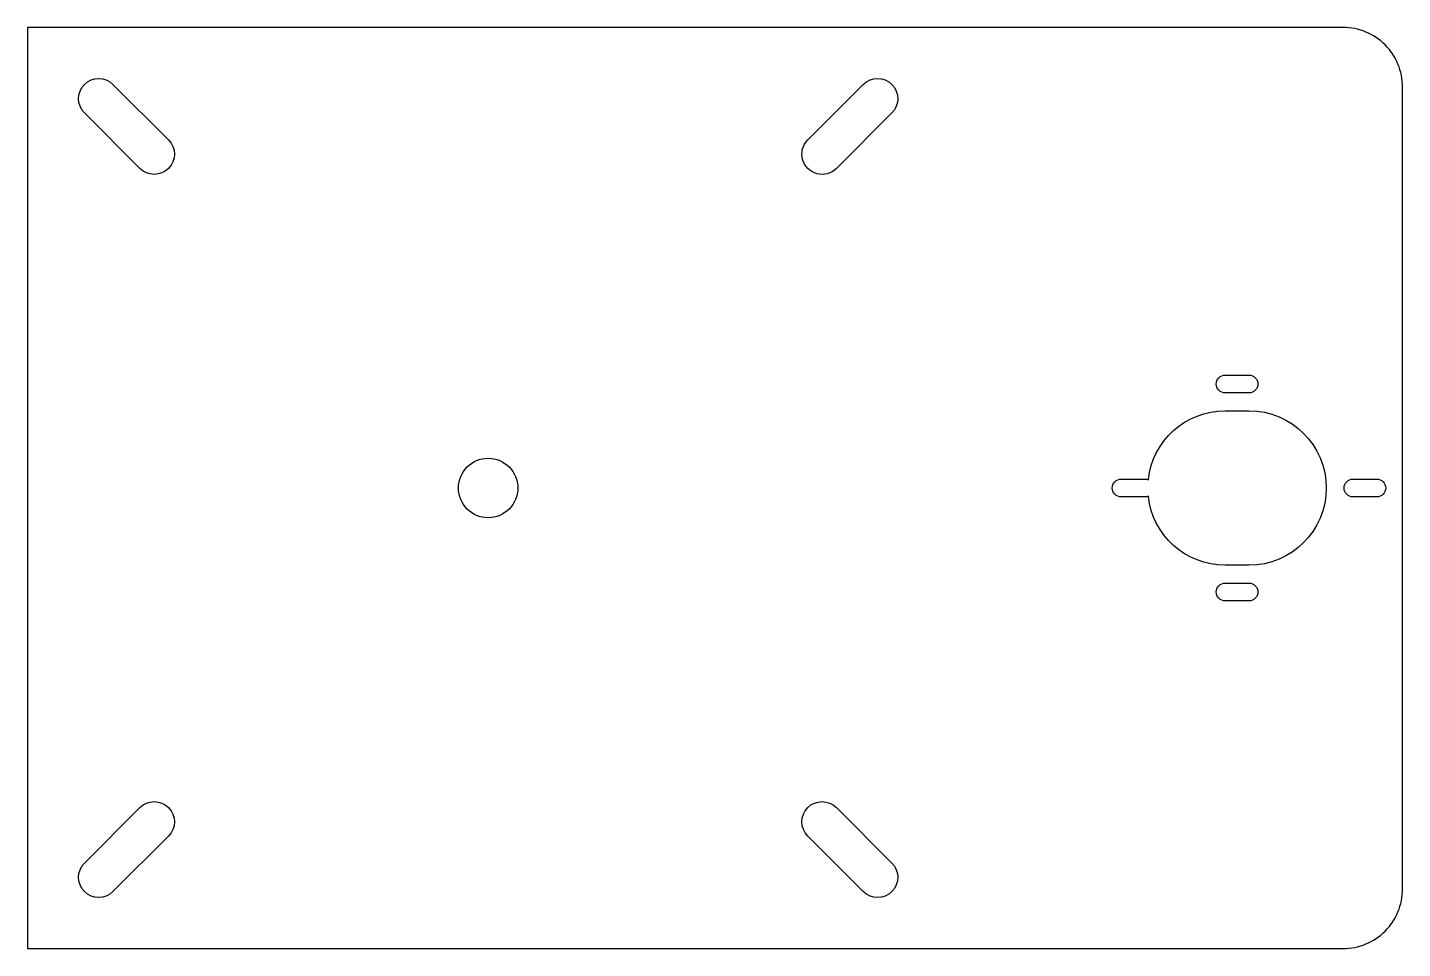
# Model space of a CAD drawing. Header units: millimetres. Extents: x 0 to 231, y -155 to 0.
import ezdxf

# ---------------------------------------------------------------- set-up
doc = ezdxf.new("R2010")
doc.units = ezdxf.units.MM

msp = doc.modelspace()

# ---------------------------------------------------------------- linework, layer by layer
for points in [[(231.33, -10, 0.414214), (221.33, 0), (0, 0), (0, -155), (221.33, -155, 0.414214), (231.33, -145)], [(23.72, -18.91, -1), (18.91, -23.72), (9.58, -14.38, -1), (14.38, -9.58)], [(140.62, -9.58, -1), (145.42, -14.38), (136.09, -23.72, -1), (131.28, -18.91)], [(205.5, -58.5, -1), (205.5, -61.5), (201.5, -61.5, -1), (201.5, -58.5)], [(201.5, -64.5), (205.5, -64.5, -1), (205.5, -90.5), (201.5, -90.5, -0.383267), (188.57, -78.89, -0.0985), (188, -79), (184, -79, -1), (184, -76), (188, -76, -0.0985), (188.57, -76.11, -0.383267)], [(223, -76), (227, -76, -1), (227, -79), (223, -79, -1)], [(205.5, -93.5, -1), (205.5, -96.5), (201.5, -96.5, -1), (201.5, -93.5)], [(23.72, -136.09), (14.38, -145.42, -1), (9.58, -140.62), (18.91, -131.28, -1)], [(131.28, -136.09, -1), (136.09, -131.28), (145.42, -140.62, -1), (140.62, -145.42)]]:
    msp.add_lwpolyline(points, format="xyb", close=True)
msp.add_circle((77.5, -77.5), 5)

doc.saveas('drawing.dxf')
